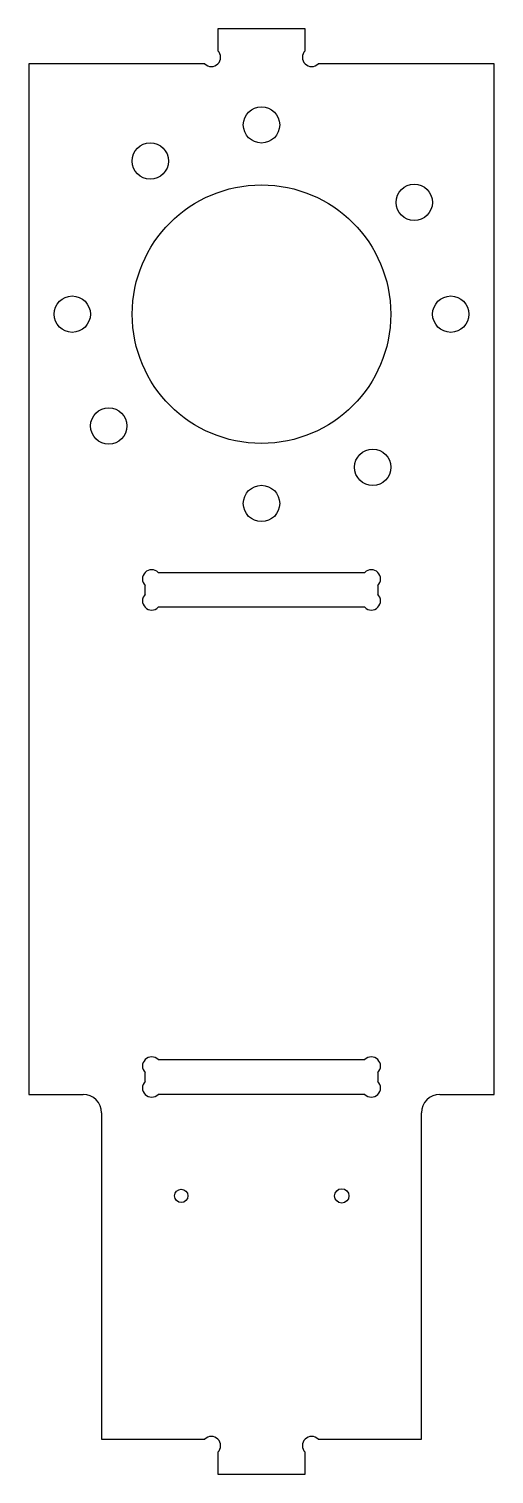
# Model space of a CAD drawing. Header units: millimetres. Extents: x -80 to 80, y -485 to 12.
import ezdxf

# ---------------------------------------------------------------- set-up
doc = ezdxf.new("R2010")
doc.units = ezdxf.units.MM
doc.header["$MEASUREMENT"] = 0

msp = doc.modelspace()

# ---------------------------------------------------------------- linework, layer by layer
for p, q in [((15, 12), (-15, 12)), ((-15, 12), (-15, 4.5)), ((15, 4.5), (15, 12)), ((-19.5, 0), (-80, 0)), ((-80, 0), (-80, -354.36)), ((80, 0), (19.5, 0)), ((80, -354.36), (80, 0)), ((-35.5, -174.87), (35.5, -174.87)), ((-40, -182.37), (-40, -179.38)), ((40, -179.38), (40, -182.37)), ((35.5, -186.87), (-35.5, -186.87)), ((-35.5, -342.36), (35.5, -342.36)), ((-40, -349.86), (-40, -346.86)), ((40, -346.86), (40, -349.86)), ((-80, -354.36), (-61.37, -354.36)), ((35.5, -354.36), (-35.5, -354.36)), ((61.37, -354.36), (80, -354.36)), ((-55, -360.73), (-55, -472.89)), ((55, -472.89), (55, -360.73)), ((-55, -472.89), (-19.5, -472.89)), ((19.5, -472.89), (55, -472.89)), ((-15, -477.39), (-15, -484.89)), ((15, -484.89), (15, -477.39)), ((-15, -484.89), (15, -484.89))]:
    msp.add_line(p, q)
for centre, radius in [((0, -20.99), 6.25), ((-38.26, -33.42), 6.25), ((0, -86.08), 44.45), ((52.53, -47.65), 6.25), ((-65.09, -86.08), 6.25), ((65.09, -86.08), 6.25), ((-52.53, -124.51), 6.25), ((38.26, -138.74), 6.25), ((0, -151.17), 6.25), ((-27.6, -389.24), 2.28), ((27.6, -389.24), 2.46)]:
    msp.add_circle(centre, radius)
for centre, radius, start, end in [((-17.25, 2.25), 3.18, -135, 45), ((17.25, 2.25), 3.18, 135, 315), ((-37.75, -177.12), 3.18, 45, 225), ((37.75, -177.12), 3.18, -45, 135), ((-37.75, -184.62), 3.18, 135, 315), ((37.75, -184.62), 3.18, -135, 45), ((-37.75, -344.61), 3.18, 45, 225), ((37.75, -344.61), 3.18, -45, 135), ((-37.75, -352.11), 3.18, 135, 315), ((37.75, -352.11), 3.18, -135, 45), ((-61.37, -360.73), 6.37, 0, 90), ((61.37, -360.73), 6.37, 90, 180), ((-17.25, -475.14), 3.18, -45, 135), ((17.25, -475.14), 3.18, 45, 225)]:
    msp.add_arc(centre, radius, start, end)

doc.saveas('drawing.dxf')
